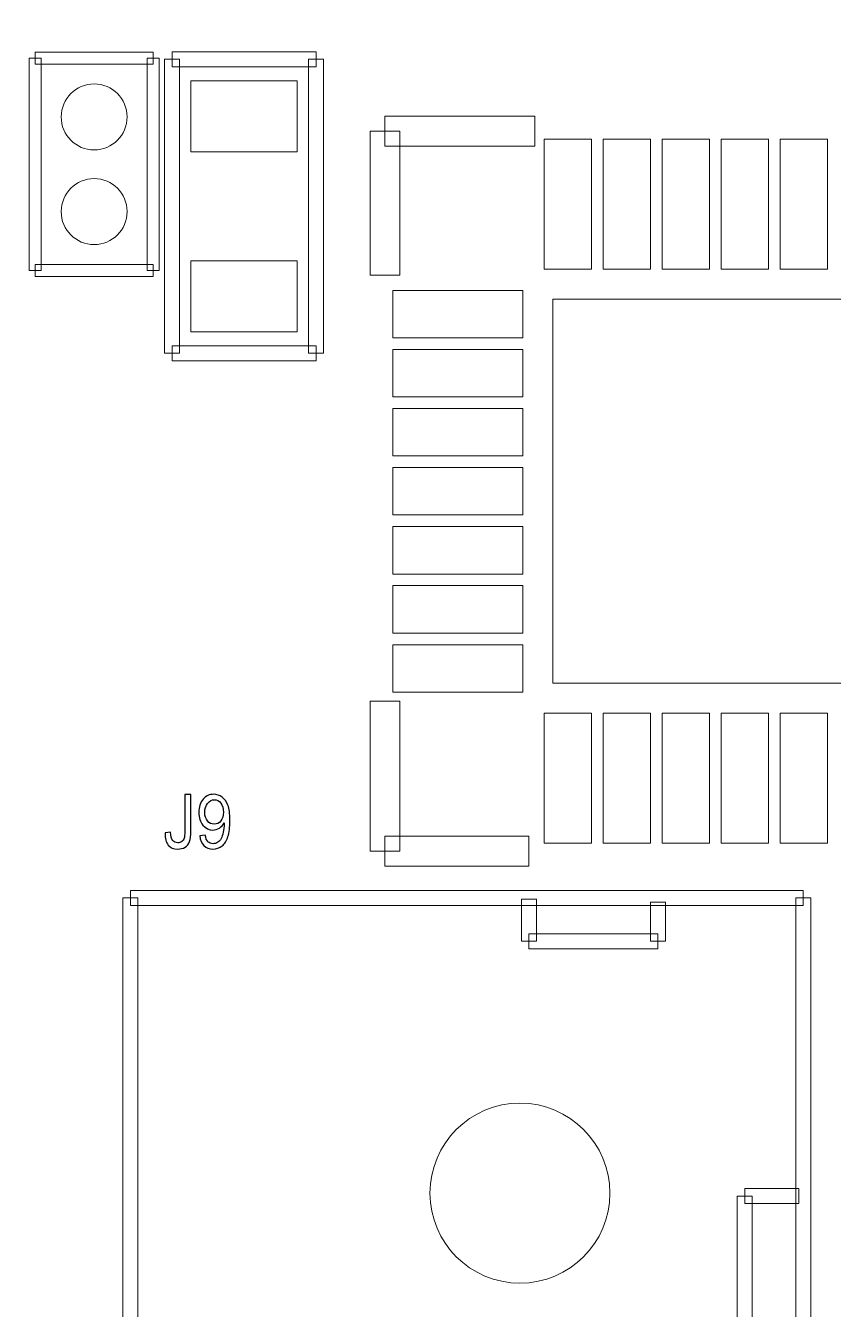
# Model space of a CAD drawing. Header units: millimetres. Extents: x -62 to 58, y -47 to 48.
# Drawn here: x -24.94 to -18.1, y 14.94 to 25.81 of the extents above; entities that cross this region are included whole.
import ezdxf

# ---------------------------------------------------------------- set-up
doc = ezdxf.new("R2010")
doc.units = ezdxf.units.MM
doc.header["$MEASUREMENT"] = 0
for name, color, linetype in [('BG_OUTLINE', 7, 'Continuous'), ('PG_SILKSCREEN_TOP', 7, 'Continuous'), ('PIN_SOLDERMASK_TOP', 7, 'Continuous'), ('RD_SILKSCREEN_TOP', 7, 'Continuous')]:
    doc.layers.add(name, color=color, linetype=linetype)

msp = doc.modelspace()

# ---------------------------------------------------------------- linework, layer by layer
at = {"layer": 'BG_OUTLINE', "lineweight": 9}
msp.add_open_spline([(-39.9999, -35.8165), (-39.9999, -35.8165), (-39.9999, 34.1833), (-39.9999, 34.1833), (-39.9999, 34.1833), (-39.9999, 34.1833), (39.9999, 34.1833), (39.9999, 34.1833), (39.9999, 34.1833), (39.9999, 34.1833), (39.9999, -35.8165), (39.9999, -35.8165), (39.9999, -35.8165), (39.9999, -35.8165), (-39.9999, -35.8165), (-39.9999, -35.8165)], degree=3, knots=[0, 0, 0, 0, 0.25, 0.25, 0.25, 0.25, 0.5, 0.5, 0.5, 0.5, 0.75, 0.75, 0.75, 0.75, 1, 1, 1, 1], dxfattribs=at)
at = {"layer": 'PG_SILKSCREEN_TOP', "lineweight": 9}
for points in [[(-24.8584, 25.4855), (-24.8584, 25.4855), (-24.8584, 25.5871), (-24.8584, 25.5871), (-24.8584, 25.5871), (-24.8584, 25.5871), (-23.8587, 25.5871), (-23.8587, 25.5871), (-23.8587, 25.5871), (-23.8587, 25.5871), (-23.8587, 25.4855), (-23.8587, 25.4855), (-23.8587, 25.4855), (-23.8587, 25.4855), (-24.8584, 25.4855), (-24.8584, 25.4855)], [(-22.479, 25.5904), (-22.479, 25.5904), (-22.479, 25.4634), (-22.479, 25.4634), (-22.479, 25.4634), (-22.479, 25.4634), (-23.6982, 25.4634), (-23.6982, 25.4634), (-23.6982, 25.4634), (-23.6982, 25.4634), (-23.6982, 25.5904), (-23.6982, 25.5904), (-23.6982, 25.5904), (-23.6982, 25.5904), (-22.479, 25.5904), (-22.479, 25.5904)], [(-24.8076, 23.7396), (-24.8076, 23.7396), (-24.9092, 23.7396), (-24.9092, 23.7396), (-24.9092, 23.7396), (-24.9092, 23.7396), (-24.9092, 25.5363), (-24.9092, 25.5363), (-24.9092, 25.5363), (-24.9092, 25.5363), (-24.8076, 25.5363), (-24.8076, 25.5363), (-24.8076, 25.5363), (-24.8076, 25.5363), (-24.8076, 23.7396), (-24.8076, 23.7396)], [(-23.9095, 25.5363), (-23.9095, 25.5363), (-23.8079, 25.5363), (-23.8079, 25.5363), (-23.8079, 25.5363), (-23.8079, 25.5363), (-23.8079, 23.7396), (-23.8079, 23.7396), (-23.8079, 23.7396), (-23.8079, 23.7396), (-23.9095, 23.7396), (-23.9095, 23.7396), (-23.9095, 23.7396), (-23.9095, 23.7396), (-23.9095, 25.5363), (-23.9095, 25.5363)], [(-23.7617, 25.5269), (-23.7617, 25.5269), (-23.6347, 25.5269), (-23.6347, 25.5269), (-23.6347, 25.5269), (-23.6347, 25.5269), (-23.6347, 23.0377), (-23.6347, 23.0377), (-23.6347, 23.0377), (-23.6347, 23.0377), (-23.7617, 23.0377), (-23.7617, 23.0377), (-23.7617, 23.0377), (-23.7617, 23.0377), (-23.7617, 25.5269), (-23.7617, 25.5269)], [(-22.4155, 23.0377), (-22.4155, 23.0377), (-22.5425, 23.0377), (-22.5425, 23.0377), (-22.5425, 23.0377), (-22.5425, 23.0377), (-22.5425, 25.5269), (-22.5425, 25.5269), (-22.5425, 25.5269), (-22.5425, 25.5269), (-22.4155, 25.5269), (-22.4155, 25.5269), (-22.4155, 25.5269), (-22.4155, 25.5269), (-22.4155, 23.0377), (-22.4155, 23.0377)], [(-20.6248, 25.0443), (-20.6248, 25.0443), (-20.6248, 24.7903), (-20.6248, 24.7903), (-20.6248, 24.7903), (-20.6248, 24.7903), (-21.8948, 24.7903), (-21.8948, 24.7903), (-21.8948, 24.7903), (-21.8948, 24.7903), (-21.8948, 25.0443), (-21.8948, 25.0443), (-21.8948, 25.0443), (-21.8948, 25.0443), (-20.6248, 25.0443), (-20.6248, 25.0443)], [(-22.0218, 24.9173), (-22.0218, 24.9173), (-21.7678, 24.9173), (-21.7678, 24.9173), (-21.7678, 24.9173), (-21.7678, 24.9173), (-21.7678, 23.6981), (-21.7678, 23.6981), (-21.7678, 23.6981), (-21.7678, 23.6981), (-22.0218, 23.6981), (-22.0218, 23.6981), (-22.0218, 23.6981), (-22.0218, 23.6981), (-22.0218, 24.9173), (-22.0218, 24.9173)], [(-23.8587, 23.7904), (-23.8587, 23.7904), (-23.8587, 23.6888), (-23.8587, 23.6888), (-23.8587, 23.6888), (-23.8587, 23.6888), (-24.8584, 23.6888), (-24.8584, 23.6888), (-24.8584, 23.6888), (-24.8584, 23.6888), (-24.8584, 23.7904), (-24.8584, 23.7904), (-24.8584, 23.7904), (-24.8584, 23.7904), (-23.8587, 23.7904), (-23.8587, 23.7904)], [(-23.6982, 22.9742), (-23.6982, 22.9742), (-23.6982, 23.1012), (-23.6982, 23.1012), (-23.6982, 23.1012), (-23.6982, 23.1012), (-22.479, 23.1012), (-22.479, 23.1012), (-22.479, 23.1012), (-22.479, 23.1012), (-22.479, 22.9742), (-22.479, 22.9742), (-22.479, 22.9742), (-22.479, 22.9742), (-23.6982, 22.9742), (-23.6982, 22.9742)], [(-22.0218, 20.0913), (-22.0218, 20.0913), (-21.7678, 20.0913), (-21.7678, 20.0913), (-21.7678, 20.0913), (-21.7678, 20.0913), (-21.7678, 18.8213), (-21.7678, 18.8213), (-21.7678, 18.8213), (-21.7678, 18.8213), (-22.0218, 18.8213), (-22.0218, 18.8213), (-22.0218, 18.8213), (-22.0218, 18.8213), (-22.0218, 20.0913), (-22.0218, 20.0913)], [(-21.8948, 18.6943), (-21.8948, 18.6943), (-21.8948, 18.9483), (-21.8948, 18.9483), (-21.8948, 18.9483), (-21.8948, 18.9483), (-20.6756, 18.9483), (-20.6756, 18.9483), (-20.6756, 18.9483), (-20.6756, 18.9483), (-20.6756, 18.6943), (-20.6756, 18.6943), (-20.6756, 18.6943), (-20.6756, 18.6943), (-21.8948, 18.6943), (-21.8948, 18.6943)], [(-24.0517, 18.3623), (-24.0517, 18.3623), (-24.0517, 18.4893), (-24.0517, 18.4893), (-24.0517, 18.4893), (-24.0517, 18.4893), (-18.3518, 18.4893), (-18.3518, 18.4893), (-18.3518, 18.4893), (-18.3518, 18.4893), (-18.3518, 18.3623), (-18.3518, 18.3623), (-18.3518, 18.3623), (-18.3518, 18.3623), (-24.0517, 18.3623), (-24.0517, 18.3623)], [(-23.9882, 10.9258), (-23.9882, 10.9258), (-24.1152, 10.9258), (-24.1152, 10.9258), (-24.1152, 10.9258), (-24.1152, 10.9258), (-24.1152, 18.4258), (-24.1152, 18.4258), (-24.1152, 18.4258), (-24.1152, 18.4258), (-23.9882, 18.4258), (-23.9882, 18.4258), (-23.9882, 18.4258), (-23.9882, 18.4258), (-23.9882, 10.9258), (-23.9882, 10.9258)], [(-20.6121, 18.0593), (-20.6121, 18.0593), (-20.7391, 18.0593), (-20.7391, 18.0593), (-20.7391, 18.0593), (-20.7391, 18.0593), (-20.7391, 18.4149), (-20.7391, 18.4149), (-20.7391, 18.4149), (-20.7391, 18.4149), (-20.6121, 18.4149), (-20.6121, 18.4149), (-20.6121, 18.4149), (-20.6121, 18.4149), (-20.6121, 18.0593), (-20.6121, 18.0593)], [(-19.6469, 18.3895), (-19.6469, 18.3895), (-19.5199, 18.3895), (-19.5199, 18.3895), (-19.5199, 18.3895), (-19.5199, 18.3895), (-19.5199, 18.0593), (-19.5199, 18.0593), (-19.5199, 18.0593), (-19.5199, 18.0593), (-19.6469, 18.0593), (-19.6469, 18.0593), (-19.6469, 18.0593), (-19.6469, 18.0593), (-19.6469, 18.3895), (-19.6469, 18.3895)], [(-18.4153, 18.4258), (-18.4153, 18.4258), (-18.2883, 18.4258), (-18.2883, 18.4258), (-18.2883, 18.4258), (-18.2883, 18.4258), (-18.2883, 10.9258), (-18.2883, 10.9258), (-18.2883, 10.9258), (-18.2883, 10.9258), (-18.4153, 10.9258), (-18.4153, 10.9258), (-18.4153, 10.9258), (-18.4153, 10.9258), (-18.4153, 18.4258), (-18.4153, 18.4258)], [(-19.5834, 18.1228), (-19.5834, 18.1228), (-19.5834, 17.9958), (-19.5834, 17.9958), (-19.5834, 17.9958), (-19.5834, 17.9958), (-20.6756, 17.9958), (-20.6756, 17.9958), (-20.6756, 17.9958), (-20.6756, 17.9958), (-20.6756, 18.1228), (-20.6756, 18.1228), (-20.6756, 18.1228), (-20.6756, 18.1228), (-19.5834, 18.1228), (-19.5834, 18.1228)], [(-18.9103, 15.9003), (-18.9103, 15.9003), (-18.7833, 15.9003), (-18.7833, 15.9003), (-18.7833, 15.9003), (-18.7833, 15.9003), (-18.7833, 13.8175), (-18.7833, 13.8175), (-18.7833, 13.8175), (-18.7833, 13.8175), (-18.9103, 13.8175), (-18.9103, 13.8175), (-18.9103, 13.8175), (-18.9103, 13.8175), (-18.9103, 15.9003), (-18.9103, 15.9003)], [(-18.3896, 15.9638), (-18.3896, 15.9638), (-18.3896, 15.8368), (-18.3896, 15.8368), (-18.3896, 15.8368), (-18.3896, 15.8368), (-18.8468, 15.8368), (-18.8468, 15.8368), (-18.8468, 15.8368), (-18.8468, 15.8368), (-18.8468, 15.9638), (-18.8468, 15.9638), (-18.8468, 15.9638), (-18.8468, 15.9638), (-18.3896, 15.9638), (-18.3896, 15.9638)]]:
    msp.add_open_spline(points, degree=3, knots=[0, 0, 0, 0, 0.25, 0.25, 0.25, 0.25, 0.5, 0.5, 0.5, 0.5, 0.75, 0.75, 0.75, 0.75, 1, 1, 1, 1], dxfattribs=at)
at = {"layer": 'PIN_SOLDERMASK_TOP', "lineweight": 9}
for points in [[(-23.5385, 25.3443), (-23.5385, 25.3443), (-22.6386, 25.3443), (-22.6386, 25.3443), (-22.6386, 25.3443), (-22.6386, 25.3443), (-22.6386, 24.7443), (-22.6386, 24.7443), (-22.6386, 24.7443), (-22.6386, 24.7443), (-23.5385, 24.7443), (-23.5385, 24.7443), (-23.5385, 24.7443), (-23.5385, 24.7443), (-23.5385, 25.3443), (-23.5385, 25.3443)], [(-24.0792, 25.0388), (-24.0792, 25.1931), (-24.2042, 25.3182), (-24.3585, 25.3182), (-24.3585, 25.3182), (-24.5129, 25.3182), (-24.6379, 25.1931), (-24.6379, 25.0388), (-24.6379, 25.0388), (-24.638, 24.8845), (-24.5129, 24.7594), (-24.3586, 24.7594), (-24.3586, 24.7594), (-24.2042, 24.7594), (-24.0792, 24.8845), (-24.0792, 25.0388)], [(-20.5477, 24.8502), (-20.5477, 24.8502), (-20.1461, 24.8502), (-20.1461, 24.8502), (-20.1461, 24.8502), (-20.1461, 24.8502), (-20.1461, 23.7486), (-20.1461, 23.7486), (-20.1461, 23.7486), (-20.1461, 23.7486), (-20.5477, 23.7486), (-20.5477, 23.7486), (-20.5477, 23.7486), (-20.5477, 23.7486), (-20.5477, 24.8502), (-20.5477, 24.8502)], [(-20.0475, 24.8502), (-20.0475, 24.8502), (-19.6459, 24.8502), (-19.6459, 24.8502), (-19.6459, 24.8502), (-19.6459, 24.8502), (-19.6459, 23.7486), (-19.6459, 23.7486), (-19.6459, 23.7486), (-19.6459, 23.7486), (-20.0475, 23.7486), (-20.0475, 23.7486), (-20.0475, 23.7486), (-20.0475, 23.7486), (-20.0475, 24.8502), (-20.0475, 24.8502)], [(-19.5477, 24.8502), (-19.5477, 24.8502), (-19.1461, 24.8502), (-19.1461, 24.8502), (-19.1461, 24.8502), (-19.1461, 24.8502), (-19.1461, 23.7486), (-19.1461, 23.7486), (-19.1461, 23.7486), (-19.1461, 23.7486), (-19.5477, 23.7486), (-19.5477, 23.7486), (-19.5477, 23.7486), (-19.5477, 23.7486), (-19.5477, 24.8502), (-19.5477, 24.8502)], [(-19.0476, 24.8502), (-19.0476, 24.8502), (-18.646, 24.8502), (-18.646, 24.8502), (-18.646, 24.8502), (-18.646, 24.8502), (-18.646, 23.7486), (-18.646, 23.7486), (-18.646, 23.7486), (-18.646, 23.7486), (-19.0476, 23.7486), (-19.0476, 23.7486), (-19.0476, 23.7486), (-19.0476, 23.7486), (-19.0476, 24.8502), (-19.0476, 24.8502)], [(-18.5474, 24.8502), (-18.5474, 24.8502), (-18.1458, 24.8502), (-18.1458, 24.8502), (-18.1458, 24.8502), (-18.1458, 24.8502), (-18.1458, 23.7486), (-18.1458, 23.7486), (-18.1458, 23.7486), (-18.1458, 23.7486), (-18.5474, 23.7486), (-18.5474, 23.7486), (-18.5474, 23.7486), (-18.5474, 23.7486), (-18.5474, 24.8502), (-18.5474, 24.8502)], [(-24.0792, 24.2371), (-24.0792, 24.3914), (-24.2042, 24.5165), (-24.3585, 24.5165), (-24.3585, 24.5165), (-24.5129, 24.5165), (-24.6379, 24.3914), (-24.6379, 24.2371), (-24.6379, 24.2371), (-24.638, 24.0828), (-24.5129, 23.9577), (-24.3586, 23.9577), (-24.3586, 23.9577), (-24.2042, 23.9577), (-24.0792, 24.0828), (-24.0792, 24.2371)], [(-23.5385, 23.8203), (-23.5385, 23.8203), (-22.6386, 23.8203), (-22.6386, 23.8203), (-22.6386, 23.8203), (-22.6386, 23.8203), (-22.6386, 23.2203), (-22.6386, 23.2203), (-22.6386, 23.2203), (-22.6386, 23.2203), (-23.5385, 23.2203), (-23.5385, 23.2203), (-23.5385, 23.2203), (-23.5385, 23.2203), (-23.5385, 23.8203), (-23.5385, 23.8203)], [(-21.8276, 23.5703), (-21.8276, 23.5703), (-20.726, 23.5703), (-20.726, 23.5703), (-20.726, 23.5703), (-20.726, 23.5703), (-20.726, 23.1687), (-20.726, 23.1687), (-20.726, 23.1687), (-20.726, 23.1687), (-21.8276, 23.1687), (-21.8276, 23.1687), (-21.8276, 23.1687), (-21.8276, 23.1687), (-21.8276, 23.5703), (-21.8276, 23.5703)], [(-20.4726, 23.4952), (-20.4726, 23.4952), (-17.2209, 23.4952), (-17.2209, 23.4952), (-17.2209, 23.4952), (-17.2209, 23.4952), (-17.2209, 20.2435), (-17.2209, 20.2435), (-17.2209, 20.2435), (-17.2209, 20.2435), (-20.4726, 20.2435), (-20.4726, 20.2435), (-20.4726, 20.2435), (-20.4726, 20.2435), (-20.4726, 23.4952), (-20.4726, 23.4952)], [(-21.8276, 23.0701), (-21.8276, 23.0701), (-20.726, 23.0701), (-20.726, 23.0701), (-20.726, 23.0701), (-20.726, 23.0701), (-20.726, 22.6685), (-20.726, 22.6685), (-20.726, 22.6685), (-20.726, 22.6685), (-21.8276, 22.6685), (-21.8276, 22.6685), (-21.8276, 22.6685), (-21.8276, 22.6685), (-21.8276, 23.0701), (-21.8276, 23.0701)], [(-21.8276, 22.5703), (-21.8276, 22.5703), (-20.726, 22.5703), (-20.726, 22.5703), (-20.726, 22.5703), (-20.726, 22.5703), (-20.726, 22.1687), (-20.726, 22.1687), (-20.726, 22.1687), (-20.726, 22.1687), (-21.8276, 22.1687), (-21.8276, 22.1687), (-21.8276, 22.1687), (-21.8276, 22.1687), (-21.8276, 22.5703), (-21.8276, 22.5703)], [(-21.8276, 22.0701), (-21.8276, 22.0701), (-20.726, 22.0701), (-20.726, 22.0701), (-20.726, 22.0701), (-20.726, 22.0701), (-20.726, 21.6685), (-20.726, 21.6685), (-20.726, 21.6685), (-20.726, 21.6685), (-21.8276, 21.6685), (-21.8276, 21.6685), (-21.8276, 21.6685), (-21.8276, 21.6685), (-21.8276, 22.0701), (-21.8276, 22.0701)], [(-21.8276, 21.57), (-21.8276, 21.57), (-20.726, 21.57), (-20.726, 21.57), (-20.726, 21.57), (-20.726, 21.57), (-20.726, 21.1684), (-20.726, 21.1684), (-20.726, 21.1684), (-20.726, 21.1684), (-21.8276, 21.1684), (-21.8276, 21.1684), (-21.8276, 21.1684), (-21.8276, 21.1684), (-21.8276, 21.57), (-21.8276, 21.57)], [(-21.8276, 21.0702), (-21.8276, 21.0702), (-20.726, 21.0702), (-20.726, 21.0702), (-20.726, 21.0702), (-20.726, 21.0702), (-20.726, 20.6686), (-20.726, 20.6686), (-20.726, 20.6686), (-20.726, 20.6686), (-21.8276, 20.6686), (-21.8276, 20.6686), (-21.8276, 20.6686), (-21.8276, 20.6686), (-21.8276, 21.0702), (-21.8276, 21.0702)], [(-21.8276, 20.57), (-21.8276, 20.57), (-20.726, 20.57), (-20.726, 20.57), (-20.726, 20.57), (-20.726, 20.57), (-20.726, 20.1684), (-20.726, 20.1684), (-20.726, 20.1684), (-20.726, 20.1684), (-21.8276, 20.1684), (-21.8276, 20.1684), (-21.8276, 20.1684), (-21.8276, 20.1684), (-21.8276, 20.57), (-21.8276, 20.57)], [(-20.5477, 19.9901), (-20.5477, 19.9901), (-20.1461, 19.9901), (-20.1461, 19.9901), (-20.1461, 19.9901), (-20.1461, 19.9901), (-20.1461, 18.8885), (-20.1461, 18.8885), (-20.1461, 18.8885), (-20.1461, 18.8885), (-20.5477, 18.8885), (-20.5477, 18.8885), (-20.5477, 18.8885), (-20.5477, 18.8885), (-20.5477, 19.9901), (-20.5477, 19.9901)], [(-20.0475, 19.9901), (-20.0475, 19.9901), (-19.6459, 19.9901), (-19.6459, 19.9901), (-19.6459, 19.9901), (-19.6459, 19.9901), (-19.6459, 18.8885), (-19.6459, 18.8885), (-19.6459, 18.8885), (-19.6459, 18.8885), (-20.0475, 18.8885), (-20.0475, 18.8885), (-20.0475, 18.8885), (-20.0475, 18.8885), (-20.0475, 19.9901), (-20.0475, 19.9901)], [(-19.5477, 19.9901), (-19.5477, 19.9901), (-19.1461, 19.9901), (-19.1461, 19.9901), (-19.1461, 19.9901), (-19.1461, 19.9901), (-19.1461, 18.8885), (-19.1461, 18.8885), (-19.1461, 18.8885), (-19.1461, 18.8885), (-19.5477, 18.8885), (-19.5477, 18.8885), (-19.5477, 18.8885), (-19.5477, 18.8885), (-19.5477, 19.9901), (-19.5477, 19.9901)], [(-19.0476, 19.9901), (-19.0476, 19.9901), (-18.646, 19.9901), (-18.646, 19.9901), (-18.646, 19.9901), (-18.646, 19.9901), (-18.646, 18.8885), (-18.646, 18.8885), (-18.646, 18.8885), (-18.646, 18.8885), (-19.0476, 18.8885), (-19.0476, 18.8885), (-19.0476, 18.8885), (-19.0476, 18.8885), (-19.0476, 19.9901), (-19.0476, 19.9901)], [(-18.5474, 19.9901), (-18.5474, 19.9901), (-18.1458, 19.9901), (-18.1458, 19.9901), (-18.1458, 19.9901), (-18.1458, 19.9901), (-18.1458, 18.8885), (-18.1458, 18.8885), (-18.1458, 18.8885), (-18.1458, 18.8885), (-18.5474, 18.8885), (-18.5474, 18.8885), (-18.5474, 18.8885), (-18.5474, 18.8885), (-18.5474, 19.9901), (-18.5474, 19.9901)], [(-19.9898, 15.9258), (-19.9898, 16.3466), (-20.3309, 16.6877), (-20.7517, 16.6877), (-20.7517, 16.6877), (-21.1726, 16.6878), (-21.5137, 16.3466), (-21.5137, 15.9258), (-21.5137, 15.9258), (-21.5138, 15.5049), (-21.1726, 15.1638), (-20.7518, 15.1638), (-20.7518, 15.1638), (-20.3309, 15.1637), (-19.9898, 15.5049), (-19.9898, 15.9257)]]:
    msp.add_open_spline(points, degree=3, knots=[0, 0, 0, 0, 0.25, 0.25, 0.25, 0.25, 0.5, 0.5, 0.5, 0.5, 0.75, 0.75, 0.75, 0.75, 1, 1, 1, 1], dxfattribs=at)
at = {"layer": 'RD_SILKSCREEN_TOP', "color": 142}
for points, knots in [([(-23.7583, 18.9757), (-23.7583, 18.9757), (-23.7105, 18.9831), (-23.7105, 18.9831), (-23.7105, 18.9831), (-23.7093, 18.9484), (-23.7036, 18.9246), (-23.6934, 18.9118), (-23.6934, 18.9118), (-23.6831, 18.899), (-23.6691, 18.8926), (-23.6511, 18.8926), (-23.6511, 18.8926), (-23.6377, 18.8926), (-23.6263, 18.896), (-23.6167, 18.903), (-23.6167, 18.903), (-23.607, 18.9099), (-23.6004, 18.9193), (-23.5968, 18.9312), (-23.5968, 18.9312), (-23.5931, 18.9431), (-23.5913, 18.9621), (-23.5913, 18.9881), (-23.5913, 18.9881), (-23.5913, 18.9881), (-23.5913, 19.3013), (-23.5913, 19.3013), (-23.5913, 19.3013), (-23.5913, 19.3013), (-23.5384, 19.3013), (-23.5384, 19.3013), (-23.5384, 19.3013), (-23.5384, 19.3013), (-23.5384, 18.9915), (-23.5384, 18.9915), (-23.5384, 18.9915), (-23.5384, 18.9535), (-23.5424, 18.924), (-23.5505, 18.9031), (-23.5505, 18.9031), (-23.5586, 18.8823), (-23.5715, 18.8664), (-23.589, 18.8554), (-23.589, 18.8554), (-23.6066, 18.8445), (-23.6272, 18.839), (-23.6508, 18.839), (-23.6508, 18.839), (-23.686, 18.839), (-23.7127, 18.8504), (-23.7315, 18.8734), (-23.7315, 18.8734), (-23.7501, 18.8963), (-23.759, 18.9304), (-23.7583, 18.9757)], [0, 0, 0, 0, 0.0714286, 0.0714286, 0.0714286, 0.0714286, 0.1428571, 0.1428571, 0.1428571, 0.1428571, 0.2142857, 0.2142857, 0.2142857, 0.2142857, 0.2857143, 0.2857143, 0.2857143, 0.2857143, 0.3571429, 0.3571429, 0.3571429, 0.3571429, 0.4285714, 0.4285714, 0.4285714, 0.4285714, 0.5, 0.5, 0.5, 0.5, 0.5714286, 0.5714286, 0.5714286, 0.5714286, 0.6428571, 0.6428571, 0.6428571, 0.6428571, 0.7142857, 0.7142857, 0.7142857, 0.7142857, 0.7857143, 0.7857143, 0.7857143, 0.7857143, 0.8571429, 0.8571429, 0.8571429, 0.8571429, 0.9285714, 0.9285714, 0.9285714, 0.9285714, 1, 1, 1, 1]), ([(-23.4645, 18.9518), (-23.4645, 18.9518), (-23.4172, 18.9568), (-23.4172, 18.9568), (-23.4172, 18.9568), (-23.4132, 18.9316), (-23.4056, 18.9133), (-23.3943, 18.9018), (-23.3943, 18.9018), (-23.3831, 18.8905), (-23.3686, 18.8848), (-23.3509, 18.8848), (-23.3509, 18.8848), (-23.3358, 18.8848), (-23.3226, 18.8887), (-23.3113, 18.8967), (-23.3113, 18.8967), (-23.2999, 18.9045), (-23.2906, 18.915), (-23.2833, 18.9281), (-23.2833, 18.9281), (-23.276, 18.9412), (-23.2699, 18.959), (-23.265, 18.9812), (-23.265, 18.9812), (-23.2601, 19.0035), (-23.2576, 19.0263), (-23.2576, 19.0495), (-23.2576, 19.0495), (-23.2576, 19.0519), (-23.2577, 19.0557), (-23.2578, 19.0606), (-23.2578, 19.0606), (-23.2678, 19.0429), (-23.2812, 19.0284), (-23.2981, 19.0174), (-23.2981, 19.0174), (-23.3151, 19.0063), (-23.3336, 19.0008), (-23.3533, 19.0008), (-23.3533, 19.0008), (-23.3865, 19.0008), (-23.4146, 19.0144), (-23.4374, 19.0418), (-23.4374, 19.0418), (-23.4603, 19.0691), (-23.4718, 19.1049), (-23.4718, 19.1496), (-23.4718, 19.1496), (-23.4718, 19.1957), (-23.4599, 19.2328), (-23.436, 19.2609), (-23.436, 19.2609), (-23.412, 19.2891), (-23.382, 19.3032), (-23.346, 19.3032), (-23.346, 19.3032), (-23.32, 19.3032), (-23.2963, 19.2951), (-23.2746, 19.2792), (-23.2746, 19.2792), (-23.2532, 19.2634), (-23.2367, 19.2406), (-23.2255, 19.2112), (-23.2255, 19.2112), (-23.2144, 19.1818), (-23.2088, 19.1391), (-23.2088, 19.0832), (-23.2088, 19.0832), (-23.2088, 19.0252), (-23.2143, 18.979), (-23.2254, 18.9445), (-23.2254, 18.9445), (-23.2365, 18.9101), (-23.253, 18.884), (-23.2749, 18.866), (-23.2749, 18.866), (-23.2969, 18.848), (-23.3225, 18.839), (-23.352, 18.839), (-23.352, 18.839), (-23.3833, 18.839), (-23.4088, 18.8488), (-23.4286, 18.8686), (-23.4286, 18.8686), (-23.4485, 18.8883), (-23.4604, 18.916), (-23.4645, 18.9518)], [0, 0, 0, 0, 0.0454545, 0.0454545, 0.0454545, 0.0454545, 0.0909091, 0.0909091, 0.0909091, 0.0909091, 0.1363636, 0.1363636, 0.1363636, 0.1363636, 0.1818182, 0.1818182, 0.1818182, 0.1818182, 0.2272727, 0.2272727, 0.2272727, 0.2272727, 0.2727273, 0.2727273, 0.2727273, 0.2727273, 0.3181818, 0.3181818, 0.3181818, 0.3181818, 0.3636364, 0.3636364, 0.3636364, 0.3636364, 0.4090909, 0.4090909, 0.4090909, 0.4090909, 0.4545455, 0.4545455, 0.4545455, 0.4545455, 0.5, 0.5, 0.5, 0.5, 0.5454545, 0.5454545, 0.5454545, 0.5454545, 0.5909091, 0.5909091, 0.5909091, 0.5909091, 0.6363636, 0.6363636, 0.6363636, 0.6363636, 0.6818182, 0.6818182, 0.6818182, 0.6818182, 0.7272727, 0.7272727, 0.7272727, 0.7272727, 0.7727273, 0.7727273, 0.7727273, 0.7727273, 0.8181818, 0.8181818, 0.8181818, 0.8181818, 0.8636364, 0.8636364, 0.8636364, 0.8636364, 0.9090909, 0.9090909, 0.9090909, 0.9090909, 0.9545455, 0.9545455, 0.9545455, 0.9545455, 1, 1, 1, 1]), ([(-23.2634, 19.1525), (-23.2634, 19.1844), (-23.2709, 19.2099), (-23.2858, 19.2287), (-23.2858, 19.2287), (-23.3009, 19.2475), (-23.3189, 19.2569), (-23.34, 19.2569), (-23.34, 19.2569), (-23.3619, 19.2569), (-23.3808, 19.2467), (-23.3971, 19.2265), (-23.3971, 19.2265), (-23.4132, 19.2062), (-23.4213, 19.18), (-23.4213, 19.1478), (-23.4213, 19.1478), (-23.4213, 19.1188), (-23.4136, 19.0953), (-23.3982, 19.0772), (-23.3982, 19.0772), (-23.3829, 19.0591), (-23.364, 19.0501), (-23.3414, 19.0501), (-23.3414, 19.0501), (-23.3186, 19.0501), (-23.3, 19.0591), (-23.2854, 19.0772), (-23.2854, 19.0772), (-23.2706, 19.0953), (-23.2634, 19.1204), (-23.2634, 19.1525)], [0, 0, 0, 0, 0.125, 0.125, 0.125, 0.125, 0.25, 0.25, 0.25, 0.25, 0.375, 0.375, 0.375, 0.375, 0.5, 0.5, 0.5, 0.5, 0.625, 0.625, 0.625, 0.625, 0.75, 0.75, 0.75, 0.75, 0.875, 0.875, 0.875, 0.875, 1, 1, 1, 1])]:
    msp.add_open_spline(points, degree=3, knots=knots, dxfattribs=at)

doc.saveas('drawing.dxf')
